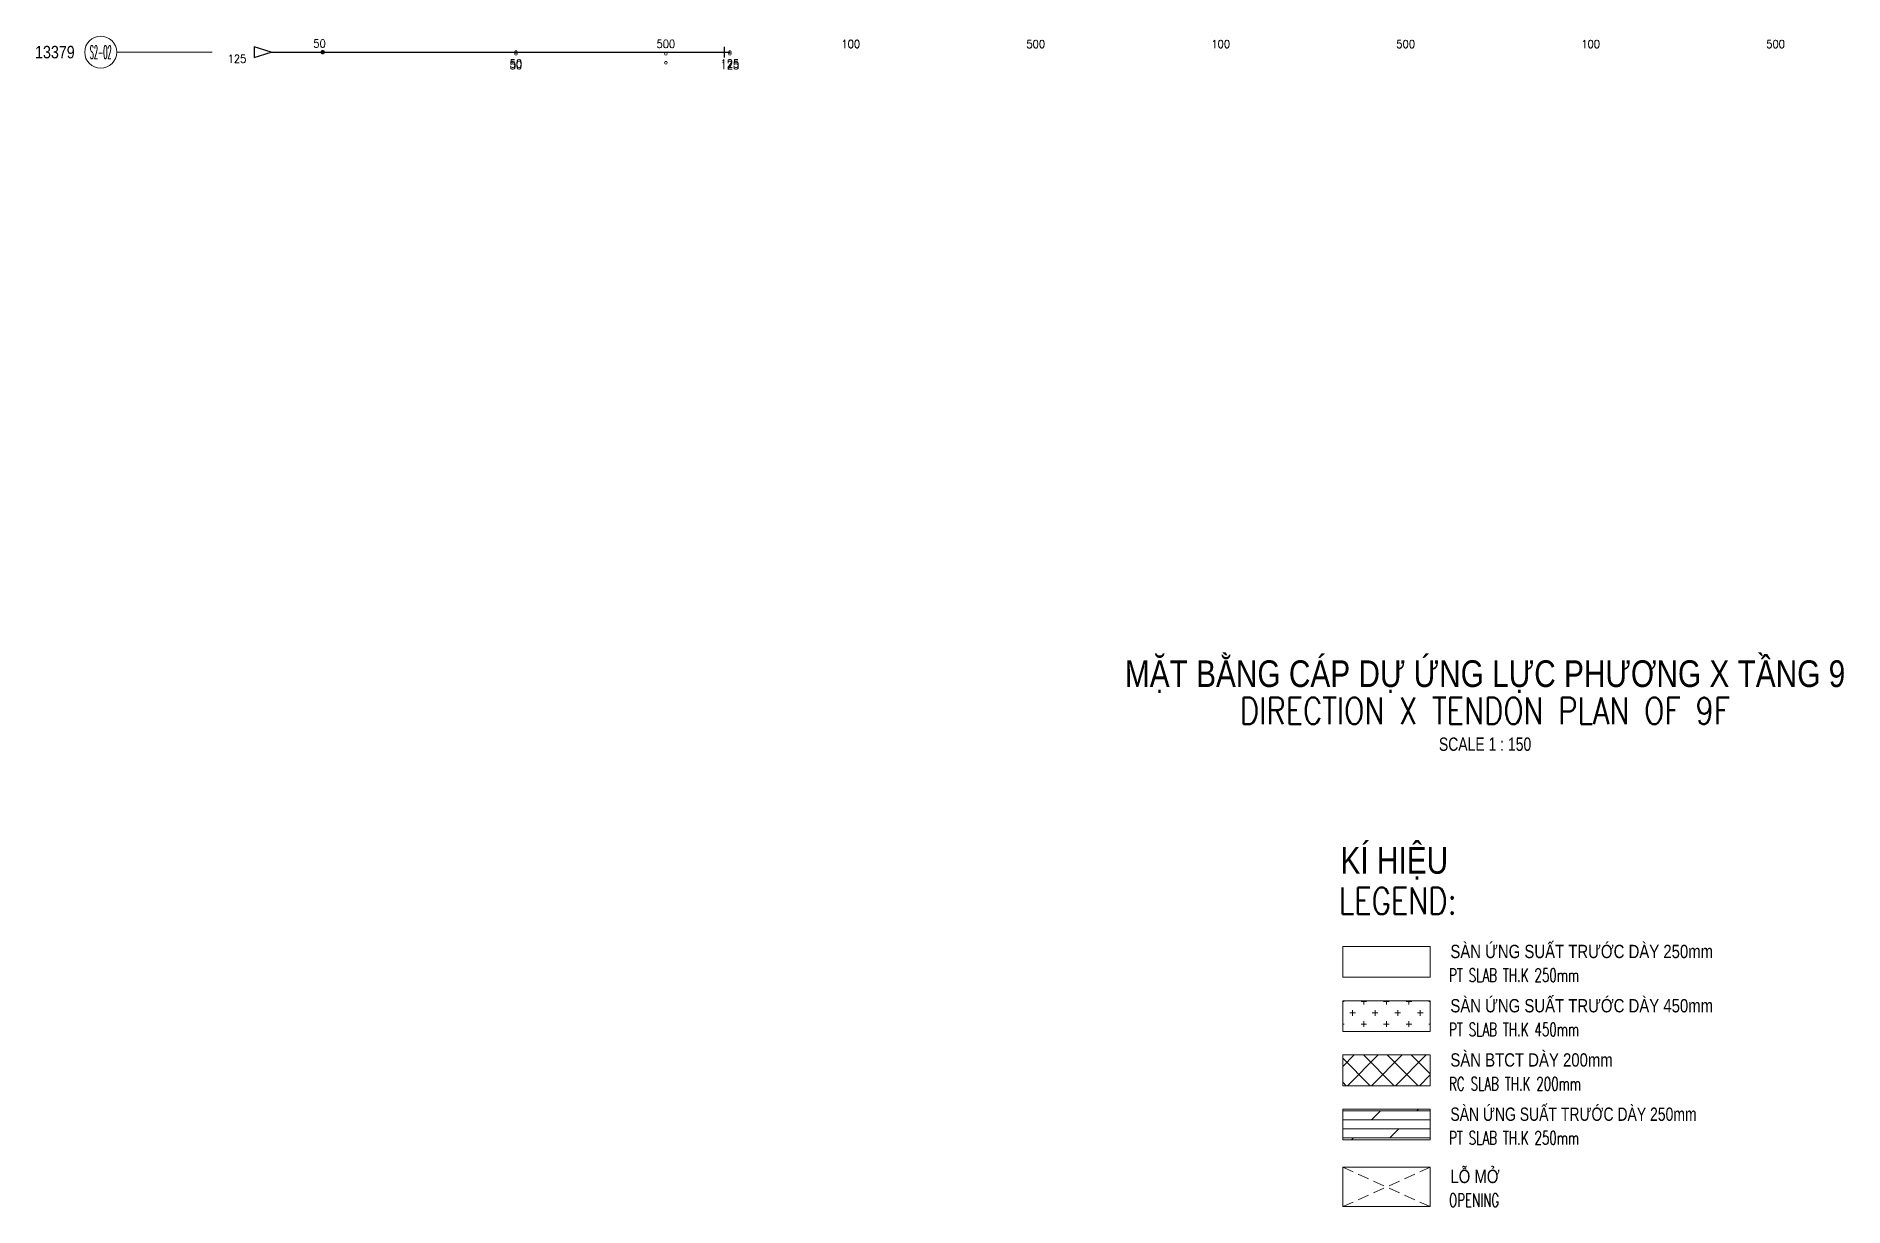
# Model space of a CAD drawing. Header units: millimetres. Extents: x 131700 to 589785, y -24154 to 46087.
# Drawn here: x 374945 to 425770, y -23890 to 9049 of the extents above; entities that cross this region are included whole.
import ezdxf
from ezdxf.enums import TextEntityAlignment as Align

# ---------------------------------------------------------------- set-up
doc = ezdxf.new("R2010")
doc.units = ezdxf.units.MM
doc.linetypes.add('DASHED2', pattern=[9.525, 6.35, -3.175])
doc.layers.get('0').update_dxf_attribs({"lineweight": 20})
doc.layers.add('ARES_TAG', color=3, linetype='Continuous')
doc.layers.add('NDC_S_TENDON', color=10, linetype='Continuous')
doc.layers.add('Current_plane_Column', color=7, linetype='Continuous', true_color=0x4b00ff)
doc.layers.add('NDC_LCAP', color=87, linetype='Continuous', plot=False)
for name, color, linetype, lineweight in [('NDC_S-TENDON', 6, 'Continuous', 35), ('NDC_S_ANNO', 7, 'Continuous', 20), ('NDC_S_ENG TEXT', 2, 'Continuous', 20), ('NDC_S_ENG TITLE', 3, 'Continuous', 20), ('NDC_S_HATCH MATERIAL', 8, 'Continuous', 13), ('NDC_S_OPENING', 9, 'DASHED2', 13), ('NDC_S_SLAB', 2, 'Continuous', 20), ('NDC_S_SYMBOL', 1, 'Continuous', 15), ('NDC_S_TEXT SYMBOL', 7, 'Continuous', 20), ('NDC_S_VN TEXT', 7, 'Continuous', 20), ('NDC_S_VN TITLE', 6, 'Continuous', 35)]:
    doc.layers.add(name, color=color, linetype=linetype, lineweight=lineweight)
doc.styles.add('$0$NDC_EN TXT', font='romans.shx', dxfattribs={"width": 0.8})
doc.styles.add('ARES_BIGTEXT', font='VHARIALN.TTF')
doc.styles.add('ARES_ROMANS_0.36', font='romans.shx', dxfattribs={"width": 0.36, "bigfont": 'vns.shx'})
doc.styles.add('MtXpl_standard_shx', font='standard.shx')
doc.styles.add('NDC_ANNO', font='', dxfattribs={"width": 0.8})
doc.styles.add('NDC_EN TXT', font='romans.shx', dxfattribs={"width": 0.8})
doc.styles.add('NDC_VIE TXT', font='arial.ttf', dxfattribs={"width": 0.8})
doc.styles.get("Standard").update_dxf_attribs({"font": 'arial.ttf'})
doc.styles.get('NDC_ANNO').set_extended_font_data('Dotum')

# ---------------------------------------------------------------- blocks, each defined once
blk = doc.blocks.new('Drawing name_symbol')
at = {"layer": 'NDC_S_ENG TITLE', "style": 'NDC_EN TXT', "width": 0.8}
blk.add_attdef('SECTDET1', text='', height=5, dxfattribs=at).set_placement((0, 1.01), align=Align.CENTER)
at = {"layer": 'NDC_S_TEXT SYMBOL', "lineweight": 25, "style": 'NDC_ANNO', "width": 0.8}
blk.add_attdef('SSCALE', text='', height=2.5, dxfattribs=at).set_placement((0, -4), align=Align.CENTER)
at = {"layer": 'NDC_S_VN TITLE', "style": 'NDC_VIE TXT', "width": 0.8}
blk.add_attdef('SECTDET2', text='', height=5, dxfattribs=at).set_placement((0, 7.97), align=Align.CENTER)
blk = doc.blocks.new('*U606')
at = {"layer": 'NDC_S_SYMBOL', "color": 3}
blk.add_line((-9769, 0), (-7088, 0), dxfattribs=at)
blk.add_circle((-10219, 0), 450, dxfattribs=at)
at = {"layer": 'NDC_S_TENDON'}
for p, q in [((-4908, 0), (-500, 0)), ((-500, 0), (5123, 0)), ((5123, 0), (6471, 0)), ((6471, 0), (7471, 0)), ((7321, -150), (7321, 150))]:
    blk.add_line(p, q, dxfattribs=at)
blk.add_lwpolyline([(-5428, 0), (-5908, 150), (-5908, -150), (-5428, 0), (-4908, 0)], dxfattribs=at)
at = {"layer": 'ARES_TAG', "style": 'ARES_ROMANS_0.36', "width": 0.36}
blk.add_attdef('S3', text='', height=375, dxfattribs=at).set_placement((-10219, 0), align=Align.MIDDLE_CENTER)
at = {"layer": 'NDC_LCAP', "style": 'ARES_BIGTEXT'}
blk.add_attdef('L', text='', height=350, dxfattribs=at).set_placement((-10950, 0), align=Align.MIDDLE_RIGHT)
blk = doc.blocks.new('TDX')
at = {"layer": 'NDC_S-TENDON', "linetype": 'Continuous'}
for p, q in [((380, -866, 2507), (360, -901, 2507)), ((380, -866, 2507), (360, -901, 2507)), ((360, -901, 2507), (380, -936, 2507)), ((360, -901, 2507), (380, -936, 2507)), ((420, -866, 2507), (380, -866, 2507)), ((420, -866, 2507), (380, -866, 2507)), ((380, -936, 2507), (420, -936, 2507)), ((380, -936, 2507), (420, -936, 2507)), ((440, -901, 2507), (420, -866, 2507)), ((440, -901, 2507), (420, -866, 2507)), ((420, -936, 2507), (440, -901, 2507)), ((420, -936, 2507), (440, -901, 2507))]:
    blk.add_line(p, q, dxfattribs=at)
for points, elevation in [([(5875, -900, 20, 20, 0), (5855, -865, 20, 20, 0), (5815, -865, 20, 20, 0), (5795, -900, 20, 20, 0), (5815, -935, 20, 20, 0), (5855, -935, 20, 20, 0)], 2432), ([(5875, -900, 20, 20, 0), (5855, -865, 20, 20, 0), (5815, -865, 20, 20, 0), (5795, -900, 20, 20, 0), (5815, -935, 20, 20, 0), (5855, -935, 20, 20, 0)], 2432), ([(5875, -950, 20, 20, 0), (5855, -915, 20, 20, 0), (5815, -915, 20, 20, 0), (5795, -950, 20, 20, 0), (5815, -985, 20, 20, 0), (5855, -985, 20, 20, 0)], -18), ([(5875, -950, 20, 20, 0), (5855, -915, 20, 20, 0), (5815, -915, 20, 20, 0), (5795, -950, 20, 20, 0), (5815, -985, 20, 20, 0), (5855, -985, 20, 20, 0)], -18), ([(10090, -950, 20, 20, 0), (10070, -915, 20, 20, 0), (10030, -915, 20, 20, 0), (10010, -950, 20, 20, 0), (10030, -985, 20, 20, 0), (10070, -985, 20, 20, 0)], 39), ([(11890, -900, 20, 20, 0), (11870, -865, 20, 20, 0), (11830, -865, 20, 20, 0), (11810, -900, 20, 20, 0), (11830, -935, 20, 20, 0), (11870, -935, 20, 20, 0)], 2507), ([(11890, -900, 20, 20, 0), (11870, -865, 20, 20, 0), (11830, -865, 20, 20, 0), (11810, -900, 20, 20, 0), (11830, -935, 20, 20, 0), (11870, -935, 20, 20, 0)], 2507), ([(11890, -950, 20, 20, 0), (11870, -915, 20, 20, 0), (11830, -915, 20, 20, 0), (11810, -950, 20, 20, 0), (11830, -985, 20, 20, 0), (11870, -985, 20, 20, 0)], 57), ([(11890, -950, 20, 20, 0), (11870, -915, 20, 20, 0), (11830, -915, 20, 20, 0), (11810, -950, 20, 20, 0), (11830, -985, 20, 20, 0), (11870, -985, 20, 20, 0)], 57), ([(10090, -1200, 20, 20, 0), (10070, -1165, 20, 20, 0), (10030, -1165, 20, 20, 0), (10010, -1200, 20, 20, 0), (10030, -1235, 20, 20, 0), (10070, -1235, 20, 20, 0)], 2933), ([(10090, -1200, 20, 20, 0), (10070, -1165, 20, 20, 0), (10030, -1165, 20, 20, 0), (10010, -1200, 20, 20, 0), (10030, -1235, 20, 20, 0), (10070, -1235, 20, 20, 0)], 2933), ([(10090, -1200, 20, 20, 0), (10070, -1165, 20, 20, 0), (10030, -1165, 20, 20, 0), (10010, -1200, 20, 20, 0), (10030, -1235, 20, 20, 0), (10070, -1235, 20, 20, 0)], 2933)]:
    blk.add_lwpolyline(points, format="xyseb", close=True, dxfattribs=dict(at, elevation=elevation))
blk.add_blockref('*U606', (4379, -901, 4735)).add_auto_attribs({'L': '13379', 'S3': 'S2-02'})
at = {"layer": 'NDC_S_ANNO', "linetype": 'Continuous', "style": 'MtXpl_standard_shx'}
blk.add_text('50', height=225, dxfattribs=at).set_placement((138, -773, 2507))
at = {"layer": 'NDC_S_ANNO', "linetype": 'Continuous', "char_height": 225, "attachment_point": 5, "line_spacing_factor": 0.75}
for s, insert in [('\\FSTANDARD.shx;125', (-2009, -1087, -5455)), ('\\FSTANDARD.shx;500', (20450, -673, 2900)), ('\\FSTANDARD.shx;500', (20450, -673, 5389)), ('\\FSTANDARD.shx;500', (20450, -674, 4814)), ('\\FSTANDARD.shx;100', (25650, -673, 2500)), ('\\FSTANDARD.shx;100', (25650, -673, 4989)), ('\\FSTANDARD.shx;100', (25650, -674, 4414)), ('\\FSTANDARD.shx;500', (30850, -673, 2900)), ('\\FSTANDARD.shx;500', (30850, -673, 5389)), ('\\FSTANDARD.shx;500', (30850, -674, 4814)), ('\\FSTANDARD.shx;100', (36050, -673, 2500)), ('\\FSTANDARD.shx;100', (36050, -673, 4989)), ('\\FSTANDARD.shx;100', (36050, -674, 4414)), ('\\FSTANDARD.shx;50', (5835, -1220, 2432)), ('\\FSTANDARD.shx;50', (5835, -1270, -18)), ('\\FSTANDARD.shx;125', (11850, -1220, 2507)), ('\\FSTANDARD.shx;125', (11850, -1270, 57))]:
    blk.add_mtext(s, dxfattribs=dict(at, insert=insert))
for s, insert, rotation in [('\\FSTANDARD.shx;500', (10050, -670, 2900), 359.9845), ('\\FSTANDARD.shx;500', (10050, -670, 5389), 359.9845), ('\\FSTANDARD.shx;500', (10050, -671, 4814), 359.9845), ('\\FSTANDARD.shx;100', (15250, -671, 2500), 359.9845), ('\\FSTANDARD.shx;100', (15250, -671, 4989), 359.9845), ('\\FSTANDARD.shx;100', (15250, -673, 4414), 359.9845), ('\\FSTANDARD.shx;500', (41250, -673, 2900), 0.0155), ('\\FSTANDARD.shx;500', (41250, -673, 5389), 0.0155), ('\\FSTANDARD.shx;500', (41250, -674, 4814), 0.0155)]:
    blk.add_mtext(s, dxfattribs=dict(at, insert=insert, rotation=rotation))

msp = doc.modelspace()

# ---------------------------------------------------------------- hatches: boundary and pattern name
at = {"layer": 'NDC_S_HATCH MATERIAL', "ltscale": 100}
h = msp.add_hatch(dxfattribs=at)
h.set_pattern_fill('CROSS', color=256, scale=50)
h.set_pattern_definition([(0, (207724.15, -9858.84), (317.5, 317.5), [158.75, -476.25]), (90, (207803.53, -9938.22), (-317.5, 317.5), [158.75, -476.25])])
h.paths.add_polyline_path([(411682, -18089.7), (411682, -18953.9), (414140.3, -18953.9), (414140.3, -18089.7)])
h = msp.add_hatch(dxfattribs=at)
h.set_pattern_fill('ANSI37', color=256, scale=150)
h.set_pattern_definition([(45, (215802, -15784.35), (-336.7596, 336.7596), []), (135, (215802, -15784.35), (-336.7596, -336.7596), [])])
h.paths.add_polyline_path([(411682, -19615.7), (411682, -20479.9), (414140.3, -20479.9), (414140.3, -19615.7)])
h = msp.add_hatch(dxfattribs=at)
h.set_pattern_fill('DOLMIT', color=256, scale=40)
h.set_pattern_definition([(0, (253488.37, 400.43), (0, 254), []), (45, (253488.4, 400.4), (-507.9997, 507.9997), [359.2102, -718.4205])])
h.paths.add_polyline_path([(411682, -21141.7), (414140.3, -21141.7), (414140.3, -22005.9), (411682, -22005.9)])

# ---------------------------------------------------------------- linework, layer by layer
at = {"layer": 'NDC_S_OPENING', "ltscale": 50}
for p, q in [((411682, -22775.3), (414140.3, -23883.5)), ((411682, -23883.5), (414140.3, -22775.3))]:
    msp.add_line(p, q, dxfattribs=at)
at = {"layer": 'NDC_S_SLAB'}
for points in [[(411682, -16563.7), (414140.3, -16563.7), (414140.3, -17427.9), (411682, -17427.9)], [(411682, -18089.7), (414140.3, -18089.7), (414140.3, -18953.9), (411682, -18953.9)], [(411682, -19615.7), (414140.3, -19615.7), (414140.3, -20479.9), (411682, -20479.9)], [(411682, -21141.7), (414140.3, -21141.7), (414140.3, -22005.9), (411682, -22005.9)], [(411682, -22775.3), (414140.3, -22775.3), (414140.3, -23883.5), (411682, -23883.5)]]:
    msp.add_lwpolyline(points, close=True, dxfattribs=at)

# ---------------------------------------------------------------- block references
at = {"layer": 'Current_plane_Column'}
msp.add_blockref('TDX', (382600, 9500), dxfattribs=at)
at = {"layer": 'NDC_S_ANNO', "xscale": 150, "yscale": 150, "zscale": 150}
msp.add_blockref('Drawing name_symbol', (415683.2, -10459.1), dxfattribs=at).add_auto_attribs({'SECTDET1': 'DIRECTION X TENDON PLAN OF 9F', 'SECTDET2': 'MẶT BẰNG CÁP DỰ ỨNG LỰC PHƯƠNG X TẦNG 9', 'SSCALE': 'SCALE 1 : 150'})

# ---------------------------------------------------------------- texts
at = {"layer": 'NDC_S_ENG TEXT', "style": '$0$NDC_EN TXT'}
for s, height, width, p in [('LEGEND:', 750, 0.8, (411567.6, -15659)), ('PT SLAB TH.K 250mm', 375, 0.65, (414669.1, -17560.6)), ('PT SLAB TH.K 450mm', 375, 0.65, (414669.1, -19086.6)), ('RC SLAB TH.K 200mm', 375, 0.65, (414669.1, -20612.6)), ('PT SLAB TH.K 250mm', 375, 0.65, (414669.1, -22138.6)), ('OPENING', 375, 0.65, (414669.1, -23889.9))]:
    msp.add_text(s, height=height, dxfattribs=dict(at, width=width)).set_placement(p)
at = {"layer": 'NDC_S_VN TEXT', "style": 'NDC_VIE TXT', "width": 0.8}
msp.add_text('KÍ HIỆU', height=750, dxfattribs=at).set_placement((411617.8, -13768), align=Align.TOP_LEFT)
at = {"layer": 'NDC_S_VN TEXT', "style": 'NDC_VIE TXT'}
for s, width, p in [('SÀN ỨNG SUẤT TRƯỚC DÀY 250mm', 0.8, (414707.4, -16891.8)), ('SÀN ỨNG SUẤT TRƯỚC DÀY 450mm', 0.8, (414707.4, -18417.8)), ('SÀN BTCT DÀY 200mm', 0.8, (414707.4, -19943.8)), ('SÀN ỨNG SUẤT TRƯỚC DÀY 250mm', 0.75, (414707.4, -21469.8)), ('LỖ MỞ', 0.8, (414707.4, -23221.1))]:
    msp.add_text(s, height=375, dxfattribs=dict(at, width=width)).set_placement(p)

doc.saveas('drawing.dxf')
